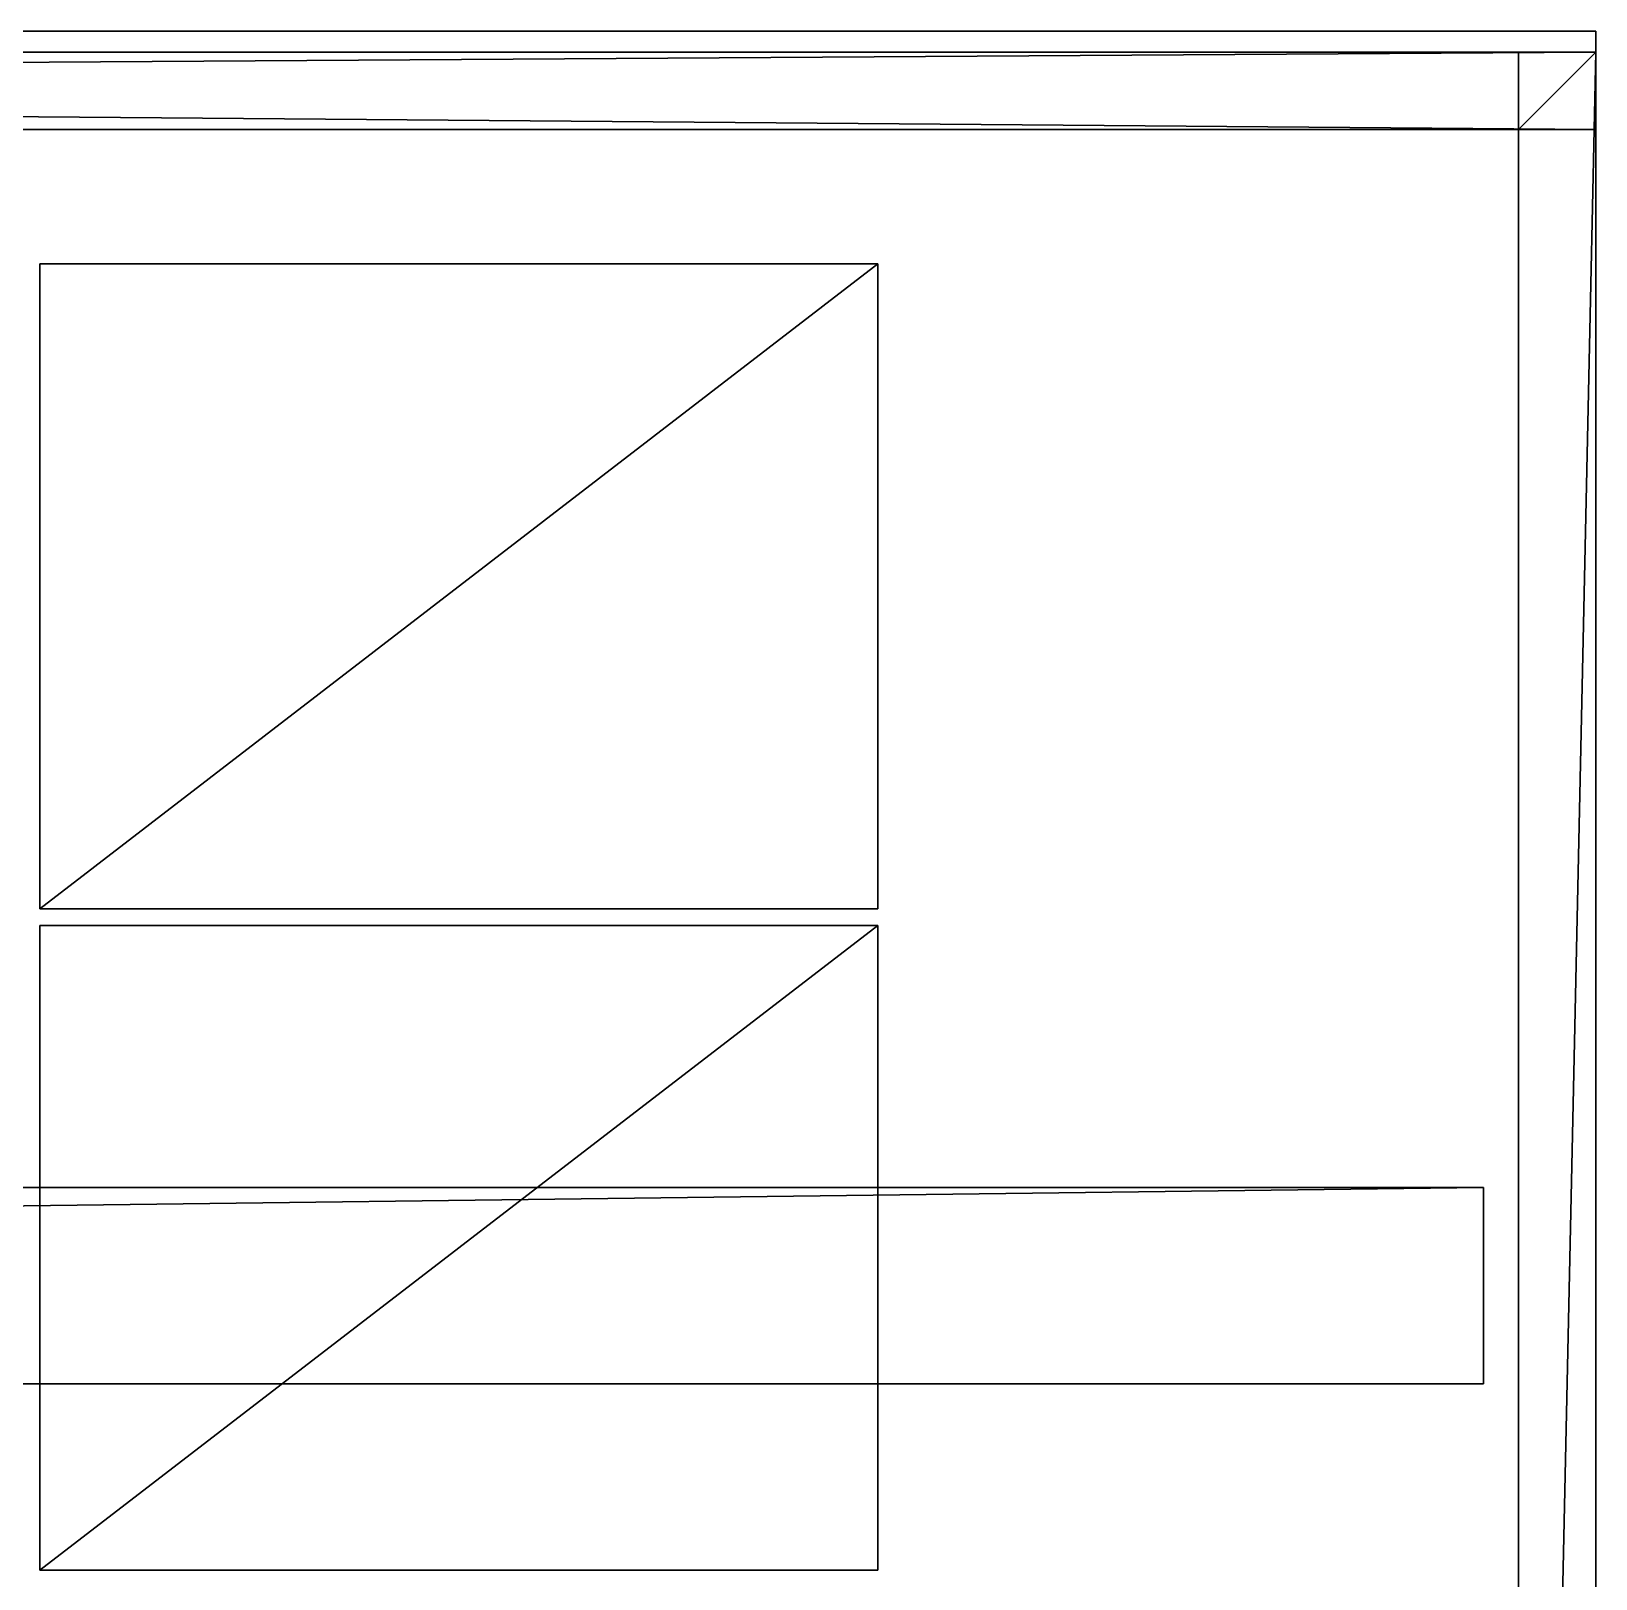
# Model space of a CAD drawing. Header units: millimetres. Extents: x -2700 to 8540, y -1280 to 1295.
# Drawn here: x 7424 to 8540, y 191 to 1295 of the extents above; entities that cross this region are included whole.
import ezdxf

# ---------------------------------------------------------------- set-up
doc = ezdxf.new("R2010")
doc.units = ezdxf.units.MM

msp = doc.modelspace()

# ---------------------------------------------------------------- linework, layer by layer
at = {"layer": 'CAD_75LAB'}
for points in [[(8540, 1295, 1180), (-40, 1295, 1180), (-40, 1295, 1250)], [(8540, 1295, 1250), (8540, 1295, 1180), (-40, 1295, 1250)], [(8540, 1225, 1180), (-40, 1225, 1180), (-40, 1295, 1180)], [(8540, 1295, 1180), (8540, 1225, 1180), (-40, 1295, 1180)], [(8540, 1225, 1250), (-40, 1295, 1250), (-40, 1225, 1250)], [(8540, 1295, 1250), (-40, 1295, 1250), (8540, 1225, 1250)], [(8540, 1225, 1250), (8540, 1225, 1180), (8540, 1295, 1180)], [(8540, 1225, 1250), (8540, 1295, 1180), (8540, 1295, 1250)], [(8540, 1280, 1090), (-40, 1280, 1090), (-40, 1280, 1180)], [(8540, 1280, 1180), (8540, 1280, 1090), (-40, 1280, 1180)], [(8540, -1280, 1090), (-40, -1280, 1090), (-40, 1280, 1090)], [(8540, 1280, 1090), (8540, -1280, 1090), (-40, 1280, 1090)], [(8540, -1280, 1180), (-40, 1280, 1180), (-40, -1280, 1180)], [(8540, 1280, 1180), (-40, 1280, 1180), (8540, -1280, 1180)], [(8540, 1280, 3775), (8540, 1280, 3720), (-40, 1280, 3720)], [(8540, 1280, 3775), (-40, 1280, 3720), (-40, 1280, 3775)], [(8540, 1280, 3720), (-40, 1225, 3720), (-40, 1280, 3720)], [(8540, 1280, 3720), (8540, 1225, 3720), (-40, 1225, 3720)], [(8540, 1280, 3775), (-40, 1280, 3775), (-40, 1225, 3775)], [(8540, 1280, 3775), (-40, 1225, 3775), (8540, 1225, 3775)], [(8485, 1280, 3720), (8485, 1280, 1180), (8485, 1225, 1180)], [(8485, 1225, 3720), (8485, 1280, 3720), (8485, 1225, 1180)], [(8485, 1280, 3720), (8540, 1280, 1180), (8485, 1280, 1180)], [(8540, 1280, 3720), (8540, 1280, 1180), (8485, 1280, 3720)], [(8540, 1280, 1180), (8485, 1225, 1180), (8485, 1280, 1180)], [(8540, 1280, 1180), (8540, 1225, 1180), (8485, 1225, 1180)], [(8540, 1280, 3720), (8485, 1280, 3720), (8485, 1225, 3720)], [(8540, 1280, 3720), (8485, 1225, 3720), (8540, 1225, 3720)], [(8485, -1280, 3775), (8485, 1280, 3720), (8485, -1280, 3720)], [(8485, -1280, 3775), (8485, 1280, 3775), (8485, 1280, 3720)], [(8540, 1280, 3775), (8540, 1280, 3720), (8485, 1280, 3720)], [(8540, 1280, 3775), (8485, 1280, 3720), (8485, 1280, 3775)], [(8540, 1280, 3720), (8485, -1280, 3720), (8485, 1280, 3720)], [(8540, 1280, 3720), (8540, -1280, 3720), (8485, -1280, 3720)], [(8540, 1280, 3775), (8485, 1280, 3775), (8485, -1280, 3775)], [(8540, 1280, 3775), (8485, -1280, 3775), (8540, -1280, 3775)], [(8540, -1280, 1180), (8540, -1280, 1090), (8540, 1280, 1090)], [(8540, -1280, 1180), (8540, 1280, 1090), (8540, 1280, 1180)], [(8540, 1280, 3720), (8540, 1225, 1180), (8540, 1280, 1180)], [(8540, 1225, 3720), (8540, 1225, 1180), (8540, 1280, 3720)], [(8540, 1225, 3775), (8540, 1225, 3720), (8540, 1280, 3720)], [(8540, 1225, 3775), (8540, 1280, 3720), (8540, 1280, 3775)], [(8540, -1280, 3775), (8540, -1280, 3720), (8540, 1280, 3720)], [(8540, -1280, 3775), (8540, 1280, 3720), (8540, 1280, 3775)], [(8540, 1225, 3775), (-40, 1225, 3720), (8540, 1225, 3720)], [(8540, 1225, 3775), (-40, 1225, 3775), (-40, 1225, 3720)], [(8540, 1225, 1180), (-40, 1225, 1250), (-40, 1225, 1180)], [(8540, 1225, 1250), (-40, 1225, 1250), (8540, 1225, 1180)], [(8485, 1225, 3720), (8485, 1225, 1180), (8540, 1225, 1180)], [(8540, 1225, 3720), (8485, 1225, 3720), (8540, 1225, 1180)], [(7430, 669, 1183), (7430, 1129, 1321), (7430, 1129, 1183)], [(7430, 669, 1321), (7430, 1129, 1321), (7430, 669, 1183)], [(8028, 1129, 1321), (8028, 1129, 1183), (7430, 1129, 1183)], [(8028, 1129, 1321), (7430, 1129, 1183), (7430, 1129, 1321)], [(8028, 1129, 1183), (7430, 669, 1183), (7430, 1129, 1183)], [(8028, 1129, 1183), (8028, 669, 1183), (7430, 669, 1183)], [(8028, 1129, 1321), (7430, 1129, 1321), (7430, 669, 1321)], [(8028, 1129, 1321), (7430, 669, 1321), (8028, 669, 1321)], [(7430, 669, 1327), (7430, 1129, 1465), (7430, 1129, 1327)], [(7430, 669, 1465), (7430, 1129, 1465), (7430, 669, 1327)], [(8028, 1129, 1465), (8028, 1129, 1327), (7430, 1129, 1327)], [(8028, 1129, 1465), (7430, 1129, 1327), (7430, 1129, 1465)], [(8028, 1129, 1327), (7430, 669, 1327), (7430, 1129, 1327)], [(8028, 1129, 1327), (8028, 669, 1327), (7430, 669, 1327)], [(8028, 1129, 1465), (7430, 1129, 1465), (7430, 669, 1465)], [(8028, 1129, 1465), (7430, 669, 1465), (8028, 669, 1465)], [(7430, 669, 1471), (7430, 1129, 1609), (7430, 1129, 1471)], [(7430, 669, 1609), (7430, 1129, 1609), (7430, 669, 1471)], [(8028, 1129, 1609), (8028, 1129, 1471), (7430, 1129, 1471)], [(8028, 1129, 1609), (7430, 1129, 1471), (7430, 1129, 1609)], [(8028, 1129, 1471), (7430, 669, 1471), (7430, 1129, 1471)], [(8028, 1129, 1471), (8028, 669, 1471), (7430, 669, 1471)], [(8028, 1129, 1609), (7430, 1129, 1609), (7430, 669, 1609)], [(8028, 1129, 1609), (7430, 669, 1609), (8028, 669, 1609)], [(7430, 669, 1615), (7430, 1129, 1753), (7430, 1129, 1615)], [(7430, 669, 1753), (7430, 1129, 1753), (7430, 669, 1615)], [(8028, 1129, 1753), (8028, 1129, 1615), (7430, 1129, 1615)], [(8028, 1129, 1753), (7430, 1129, 1615), (7430, 1129, 1753)], [(8028, 1129, 1615), (7430, 669, 1615), (7430, 1129, 1615)], [(8028, 1129, 1615), (8028, 669, 1615), (7430, 669, 1615)], [(8028, 1129, 1753), (7430, 1129, 1753), (7430, 669, 1753)], [(8028, 1129, 1753), (7430, 669, 1753), (8028, 669, 1753)], [(7430, 669, 1759), (7430, 1129, 1897), (7430, 1129, 1759)], [(7430, 669, 1897), (7430, 1129, 1897), (7430, 669, 1759)], [(8028, 1129, 1897), (8028, 1129, 1759), (7430, 1129, 1759)], [(8028, 1129, 1897), (7430, 1129, 1759), (7430, 1129, 1897)], [(8028, 1129, 1759), (7430, 669, 1759), (7430, 1129, 1759)], [(8028, 1129, 1759), (8028, 669, 1759), (7430, 669, 1759)], [(8028, 1129, 1897), (7430, 1129, 1897), (7430, 669, 1897)], [(8028, 1129, 1897), (7430, 669, 1897), (8028, 669, 1897)], [(7430, 669, 1903), (7430, 1129, 2041), (7430, 1129, 1903)], [(7430, 669, 2041), (7430, 1129, 2041), (7430, 669, 1903)], [(8028, 1129, 2041), (8028, 1129, 1903), (7430, 1129, 1903)], [(8028, 1129, 2041), (7430, 1129, 1903), (7430, 1129, 2041)], [(8028, 1129, 1903), (7430, 669, 1903), (7430, 1129, 1903)], [(8028, 1129, 1903), (8028, 669, 1903), (7430, 669, 1903)], [(8028, 1129, 2041), (7430, 1129, 2041), (7430, 669, 2041)], [(8028, 1129, 2041), (7430, 669, 2041), (8028, 669, 2041)], [(7430, 669, 2047), (7430, 1129, 2185), (7430, 1129, 2047)], [(7430, 669, 2185), (7430, 1129, 2185), (7430, 669, 2047)], [(8028, 1129, 2185), (8028, 1129, 2047), (7430, 1129, 2047)], [(8028, 1129, 2185), (7430, 1129, 2047), (7430, 1129, 2185)], [(8028, 1129, 2047), (7430, 669, 2047), (7430, 1129, 2047)], [(8028, 1129, 2047), (8028, 669, 2047), (7430, 669, 2047)], [(8028, 1129, 2185), (7430, 1129, 2185), (7430, 669, 2185)], [(8028, 1129, 2185), (7430, 669, 2185), (8028, 669, 2185)], [(7430, 669, 2191), (7430, 1129, 2329), (7430, 1129, 2191)], [(7430, 669, 2329), (7430, 1129, 2329), (7430, 669, 2191)], [(8028, 1129, 2329), (8028, 1129, 2191), (7430, 1129, 2191)], [(8028, 1129, 2329), (7430, 1129, 2191), (7430, 1129, 2329)], [(8028, 1129, 2191), (7430, 669, 2191), (7430, 1129, 2191)], [(8028, 1129, 2191), (8028, 669, 2191), (7430, 669, 2191)], [(8028, 1129, 2329), (7430, 1129, 2329), (7430, 669, 2329)], [(8028, 1129, 2329), (7430, 669, 2329), (8028, 669, 2329)], [(7430, 669, 2335), (7430, 1129, 2473), (7430, 1129, 2335)], [(7430, 669, 2473), (7430, 1129, 2473), (7430, 669, 2335)], [(8028, 1129, 2473), (8028, 1129, 2335), (7430, 1129, 2335)], [(8028, 1129, 2473), (7430, 1129, 2335), (7430, 1129, 2473)], [(8028, 1129, 2335), (7430, 669, 2335), (7430, 1129, 2335)], [(8028, 1129, 2335), (8028, 669, 2335), (7430, 669, 2335)], [(8028, 1129, 2473), (7430, 1129, 2473), (7430, 669, 2473)], [(8028, 1129, 2473), (7430, 669, 2473), (8028, 669, 2473)], [(7430, 669, 2479), (7430, 1129, 2617), (7430, 1129, 2479)], [(7430, 669, 2617), (7430, 1129, 2617), (7430, 669, 2479)], [(8028, 1129, 2617), (8028, 1129, 2479), (7430, 1129, 2479)], [(8028, 1129, 2617), (7430, 1129, 2479), (7430, 1129, 2617)], [(8028, 1129, 2479), (7430, 669, 2479), (7430, 1129, 2479)], [(8028, 1129, 2479), (8028, 669, 2479), (7430, 669, 2479)], [(8028, 1129, 2617), (7430, 1129, 2617), (7430, 669, 2617)], [(8028, 1129, 2617), (7430, 669, 2617), (8028, 669, 2617)], [(7430, 669, 2623), (7430, 1129, 2761), (7430, 1129, 2623)], [(7430, 669, 2761), (7430, 1129, 2761), (7430, 669, 2623)], [(8028, 1129, 2761), (8028, 1129, 2623), (7430, 1129, 2623)], [(8028, 1129, 2761), (7430, 1129, 2623), (7430, 1129, 2761)], [(8028, 1129, 2623), (7430, 669, 2623), (7430, 1129, 2623)], [(8028, 1129, 2623), (8028, 669, 2623), (7430, 669, 2623)], [(8028, 1129, 2761), (7430, 1129, 2761), (7430, 669, 2761)], [(8028, 1129, 2761), (7430, 669, 2761), (8028, 669, 2761)], [(7430, 669, 2767), (7430, 1129, 2905), (7430, 1129, 2767)], [(7430, 669, 2905), (7430, 1129, 2905), (7430, 669, 2767)], [(8028, 1129, 2905), (8028, 1129, 2767), (7430, 1129, 2767)], [(8028, 1129, 2905), (7430, 1129, 2767), (7430, 1129, 2905)], [(8028, 1129, 2767), (7430, 669, 2767), (7430, 1129, 2767)], [(8028, 1129, 2767), (8028, 669, 2767), (7430, 669, 2767)], [(8028, 1129, 2905), (7430, 1129, 2905), (7430, 669, 2905)], [(8028, 1129, 2905), (7430, 669, 2905), (8028, 669, 2905)], [(7430, 669, 2911), (7430, 1129, 3049), (7430, 1129, 2911)], [(7430, 669, 3049), (7430, 1129, 3049), (7430, 669, 2911)], [(8028, 1129, 3049), (8028, 1129, 2911), (7430, 1129, 2911)], [(8028, 1129, 3049), (7430, 1129, 2911), (7430, 1129, 3049)], [(8028, 1129, 2911), (7430, 669, 2911), (7430, 1129, 2911)], [(8028, 1129, 2911), (8028, 669, 2911), (7430, 669, 2911)], [(8028, 1129, 3049), (7430, 1129, 3049), (7430, 669, 3049)], [(8028, 1129, 3049), (7430, 669, 3049), (8028, 669, 3049)], [(7430, 669, 3055), (7430, 1129, 3193), (7430, 1129, 3055)], [(7430, 669, 3193), (7430, 1129, 3193), (7430, 669, 3055)], [(8028, 1129, 3193), (8028, 1129, 3055), (7430, 1129, 3055)], [(8028, 1129, 3193), (7430, 1129, 3055), (7430, 1129, 3193)], [(8028, 1129, 3055), (7430, 669, 3055), (7430, 1129, 3055)], [(8028, 1129, 3055), (8028, 669, 3055), (7430, 669, 3055)], [(8028, 1129, 3193), (7430, 1129, 3193), (7430, 669, 3193)], [(8028, 1129, 3193), (7430, 669, 3193), (8028, 669, 3193)], [(7430, 669, 3199), (7430, 1129, 3337), (7430, 1129, 3199)], [(7430, 669, 3337), (7430, 1129, 3337), (7430, 669, 3199)], [(8028, 1129, 3337), (8028, 1129, 3199), (7430, 1129, 3199)], [(8028, 1129, 3337), (7430, 1129, 3199), (7430, 1129, 3337)], [(8028, 1129, 3199), (7430, 669, 3199), (7430, 1129, 3199)], [(8028, 1129, 3199), (8028, 669, 3199), (7430, 669, 3199)], [(8028, 1129, 3337), (7430, 1129, 3337), (7430, 669, 3337)], [(8028, 1129, 3337), (7430, 669, 3337), (8028, 669, 3337)], [(8028, 669, 1183), (8028, 1129, 1183), (8028, 1129, 1321)], [(8028, 669, 1321), (8028, 669, 1183), (8028, 1129, 1321)], [(8028, 669, 1327), (8028, 1129, 1327), (8028, 1129, 1465)], [(8028, 669, 1465), (8028, 669, 1327), (8028, 1129, 1465)], [(8028, 669, 1471), (8028, 1129, 1471), (8028, 1129, 1609)], [(8028, 669, 1609), (8028, 669, 1471), (8028, 1129, 1609)], [(8028, 669, 1615), (8028, 1129, 1615), (8028, 1129, 1753)], [(8028, 669, 1753), (8028, 669, 1615), (8028, 1129, 1753)], [(8028, 669, 1759), (8028, 1129, 1759), (8028, 1129, 1897)], [(8028, 669, 1897), (8028, 669, 1759), (8028, 1129, 1897)], [(8028, 669, 1903), (8028, 1129, 1903), (8028, 1129, 2041)], [(8028, 669, 2041), (8028, 669, 1903), (8028, 1129, 2041)], [(8028, 669, 2047), (8028, 1129, 2047), (8028, 1129, 2185)], [(8028, 669, 2185), (8028, 669, 2047), (8028, 1129, 2185)], [(8028, 669, 2191), (8028, 1129, 2191), (8028, 1129, 2329)], [(8028, 669, 2329), (8028, 669, 2191), (8028, 1129, 2329)], [(8028, 669, 2335), (8028, 1129, 2335), (8028, 1129, 2473)], [(8028, 669, 2473), (8028, 669, 2335), (8028, 1129, 2473)], [(8028, 669, 2479), (8028, 1129, 2479), (8028, 1129, 2617)], [(8028, 669, 2617), (8028, 669, 2479), (8028, 1129, 2617)], [(8028, 669, 2623), (8028, 1129, 2623), (8028, 1129, 2761)], [(8028, 669, 2761), (8028, 669, 2623), (8028, 1129, 2761)], [(8028, 669, 2767), (8028, 1129, 2767), (8028, 1129, 2905)], [(8028, 669, 2905), (8028, 669, 2767), (8028, 1129, 2905)], [(8028, 669, 2911), (8028, 1129, 2911), (8028, 1129, 3049)], [(8028, 669, 3049), (8028, 669, 2911), (8028, 1129, 3049)], [(8028, 669, 3055), (8028, 1129, 3055), (8028, 1129, 3193)], [(8028, 669, 3193), (8028, 669, 3055), (8028, 1129, 3193)], [(8028, 669, 3199), (8028, 1129, 3199), (8028, 1129, 3337)], [(8028, 669, 3337), (8028, 669, 3199), (8028, 1129, 3337)], [(8028, 669, 1321), (7430, 669, 1183), (8028, 669, 1183)], [(8028, 669, 1321), (7430, 669, 1321), (7430, 669, 1183)], [(8028, 669, 1465), (7430, 669, 1327), (8028, 669, 1327)], [(8028, 669, 1465), (7430, 669, 1465), (7430, 669, 1327)], [(8028, 669, 1609), (7430, 669, 1471), (8028, 669, 1471)], [(8028, 669, 1609), (7430, 669, 1609), (7430, 669, 1471)], [(8028, 669, 1753), (7430, 669, 1615), (8028, 669, 1615)], [(8028, 669, 1753), (7430, 669, 1753), (7430, 669, 1615)], [(8028, 669, 1897), (7430, 669, 1759), (8028, 669, 1759)], [(8028, 669, 1897), (7430, 669, 1897), (7430, 669, 1759)], [(8028, 669, 2041), (7430, 669, 1903), (8028, 669, 1903)], [(8028, 669, 2041), (7430, 669, 2041), (7430, 669, 1903)], [(8028, 669, 2185), (7430, 669, 2047), (8028, 669, 2047)], [(8028, 669, 2185), (7430, 669, 2185), (7430, 669, 2047)], [(8028, 669, 2329), (7430, 669, 2191), (8028, 669, 2191)], [(8028, 669, 2329), (7430, 669, 2329), (7430, 669, 2191)], [(8028, 669, 2473), (7430, 669, 2335), (8028, 669, 2335)], [(8028, 669, 2473), (7430, 669, 2473), (7430, 669, 2335)], [(8028, 669, 2617), (7430, 669, 2479), (8028, 669, 2479)], [(8028, 669, 2617), (7430, 669, 2617), (7430, 669, 2479)], [(8028, 669, 2761), (7430, 669, 2623), (8028, 669, 2623)], [(8028, 669, 2761), (7430, 669, 2761), (7430, 669, 2623)], [(8028, 669, 2905), (7430, 669, 2767), (8028, 669, 2767)], [(8028, 669, 2905), (7430, 669, 2905), (7430, 669, 2767)], [(8028, 669, 3049), (7430, 669, 2911), (8028, 669, 2911)], [(8028, 669, 3049), (7430, 669, 3049), (7430, 669, 2911)], [(8028, 669, 3193), (7430, 669, 3055), (8028, 669, 3055)], [(8028, 669, 3193), (7430, 669, 3193), (7430, 669, 3055)], [(8028, 669, 3337), (7430, 669, 3199), (8028, 669, 3199)], [(8028, 669, 3337), (7430, 669, 3337), (7430, 669, 3199)], [(7430, 197, 1183), (7430, 657, 1321), (7430, 657, 1183)], [(7430, 197, 1321), (7430, 657, 1321), (7430, 197, 1183)], [(8028, 657, 1321), (8028, 657, 1183), (7430, 657, 1183)], [(8028, 657, 1321), (7430, 657, 1183), (7430, 657, 1321)], [(8028, 657, 1183), (7430, 197, 1183), (7430, 657, 1183)], [(8028, 657, 1183), (8028, 197, 1183), (7430, 197, 1183)], [(8028, 657, 1321), (7430, 657, 1321), (7430, 197, 1321)], [(8028, 657, 1321), (7430, 197, 1321), (8028, 197, 1321)], [(7430, 197, 1327), (7430, 657, 1465), (7430, 657, 1327)], [(7430, 197, 1465), (7430, 657, 1465), (7430, 197, 1327)], [(8028, 657, 1465), (8028, 657, 1327), (7430, 657, 1327)], [(8028, 657, 1465), (7430, 657, 1327), (7430, 657, 1465)], [(8028, 657, 1327), (7430, 197, 1327), (7430, 657, 1327)], [(8028, 657, 1327), (8028, 197, 1327), (7430, 197, 1327)], [(8028, 657, 1465), (7430, 657, 1465), (7430, 197, 1465)], [(8028, 657, 1465), (7430, 197, 1465), (8028, 197, 1465)], [(7430, 197, 1471), (7430, 657, 1609), (7430, 657, 1471)], [(7430, 197, 1609), (7430, 657, 1609), (7430, 197, 1471)], [(8028, 657, 1609), (8028, 657, 1471), (7430, 657, 1471)], [(8028, 657, 1609), (7430, 657, 1471), (7430, 657, 1609)], [(8028, 657, 1471), (7430, 197, 1471), (7430, 657, 1471)], [(8028, 657, 1471), (8028, 197, 1471), (7430, 197, 1471)], [(8028, 657, 1609), (7430, 657, 1609), (7430, 197, 1609)], [(8028, 657, 1609), (7430, 197, 1609), (8028, 197, 1609)], [(7430, 197, 1615), (7430, 657, 1753), (7430, 657, 1615)], [(7430, 197, 1753), (7430, 657, 1753), (7430, 197, 1615)], [(8028, 657, 1753), (8028, 657, 1615), (7430, 657, 1615)], [(8028, 657, 1753), (7430, 657, 1615), (7430, 657, 1753)], [(8028, 657, 1615), (7430, 197, 1615), (7430, 657, 1615)], [(8028, 657, 1615), (8028, 197, 1615), (7430, 197, 1615)], [(8028, 657, 1753), (7430, 657, 1753), (7430, 197, 1753)], [(8028, 657, 1753), (7430, 197, 1753), (8028, 197, 1753)], [(7430, 197, 1759), (7430, 657, 1897), (7430, 657, 1759)], [(7430, 197, 1897), (7430, 657, 1897), (7430, 197, 1759)], [(8028, 657, 1897), (8028, 657, 1759), (7430, 657, 1759)], [(8028, 657, 1897), (7430, 657, 1759), (7430, 657, 1897)], [(8028, 657, 1759), (7430, 197, 1759), (7430, 657, 1759)], [(8028, 657, 1759), (8028, 197, 1759), (7430, 197, 1759)], [(8028, 657, 1897), (7430, 657, 1897), (7430, 197, 1897)], [(8028, 657, 1897), (7430, 197, 1897), (8028, 197, 1897)], [(7430, 197, 1903), (7430, 657, 2041), (7430, 657, 1903)], [(7430, 197, 2041), (7430, 657, 2041), (7430, 197, 1903)], [(8028, 657, 2041), (8028, 657, 1903), (7430, 657, 1903)], [(8028, 657, 2041), (7430, 657, 1903), (7430, 657, 2041)], [(8028, 657, 1903), (7430, 197, 1903), (7430, 657, 1903)], [(8028, 657, 1903), (8028, 197, 1903), (7430, 197, 1903)], [(8028, 657, 2041), (7430, 657, 2041), (7430, 197, 2041)], [(8028, 657, 2041), (7430, 197, 2041), (8028, 197, 2041)], [(7430, 197, 2047), (7430, 657, 2185), (7430, 657, 2047)], [(7430, 197, 2185), (7430, 657, 2185), (7430, 197, 2047)], [(8028, 657, 2185), (8028, 657, 2047), (7430, 657, 2047)], [(8028, 657, 2185), (7430, 657, 2047), (7430, 657, 2185)], [(8028, 657, 2047), (7430, 197, 2047), (7430, 657, 2047)], [(8028, 657, 2047), (8028, 197, 2047), (7430, 197, 2047)], [(8028, 657, 2185), (7430, 657, 2185), (7430, 197, 2185)], [(8028, 657, 2185), (7430, 197, 2185), (8028, 197, 2185)], [(7430, 197, 2191), (7430, 657, 2329), (7430, 657, 2191)], [(7430, 197, 2329), (7430, 657, 2329), (7430, 197, 2191)], [(8028, 657, 2329), (8028, 657, 2191), (7430, 657, 2191)], [(8028, 657, 2329), (7430, 657, 2191), (7430, 657, 2329)], [(8028, 657, 2191), (7430, 197, 2191), (7430, 657, 2191)], [(8028, 657, 2191), (8028, 197, 2191), (7430, 197, 2191)], [(8028, 657, 2329), (7430, 657, 2329), (7430, 197, 2329)], [(8028, 657, 2329), (7430, 197, 2329), (8028, 197, 2329)], [(7430, 197, 2335), (7430, 657, 2473), (7430, 657, 2335)], [(7430, 197, 2473), (7430, 657, 2473), (7430, 197, 2335)], [(8028, 657, 2473), (8028, 657, 2335), (7430, 657, 2335)], [(8028, 657, 2473), (7430, 657, 2335), (7430, 657, 2473)], [(8028, 657, 2335), (7430, 197, 2335), (7430, 657, 2335)], [(8028, 657, 2335), (8028, 197, 2335), (7430, 197, 2335)], [(8028, 657, 2473), (7430, 657, 2473), (7430, 197, 2473)], [(8028, 657, 2473), (7430, 197, 2473), (8028, 197, 2473)], [(7430, 197, 2479), (7430, 657, 2617), (7430, 657, 2479)], [(7430, 197, 2617), (7430, 657, 2617), (7430, 197, 2479)], [(8028, 657, 2617), (8028, 657, 2479), (7430, 657, 2479)], [(8028, 657, 2617), (7430, 657, 2479), (7430, 657, 2617)], [(8028, 657, 2479), (7430, 197, 2479), (7430, 657, 2479)], [(8028, 657, 2479), (8028, 197, 2479), (7430, 197, 2479)], [(8028, 657, 2617), (7430, 657, 2617), (7430, 197, 2617)], [(8028, 657, 2617), (7430, 197, 2617), (8028, 197, 2617)], [(7430, 197, 2623), (7430, 657, 2761), (7430, 657, 2623)], [(7430, 197, 2761), (7430, 657, 2761), (7430, 197, 2623)], [(8028, 657, 2761), (8028, 657, 2623), (7430, 657, 2623)], [(8028, 657, 2761), (7430, 657, 2623), (7430, 657, 2761)], [(8028, 657, 2623), (7430, 197, 2623), (7430, 657, 2623)], [(8028, 657, 2623), (8028, 197, 2623), (7430, 197, 2623)], [(8028, 657, 2761), (7430, 657, 2761), (7430, 197, 2761)], [(8028, 657, 2761), (7430, 197, 2761), (8028, 197, 2761)], [(7430, 197, 2767), (7430, 657, 2905), (7430, 657, 2767)], [(7430, 197, 2905), (7430, 657, 2905), (7430, 197, 2767)], [(8028, 657, 2905), (8028, 657, 2767), (7430, 657, 2767)], [(8028, 657, 2905), (7430, 657, 2767), (7430, 657, 2905)], [(8028, 657, 2767), (7430, 197, 2767), (7430, 657, 2767)], [(8028, 657, 2767), (8028, 197, 2767), (7430, 197, 2767)], [(8028, 657, 2905), (7430, 657, 2905), (7430, 197, 2905)], [(8028, 657, 2905), (7430, 197, 2905), (8028, 197, 2905)], [(7430, 197, 2911), (7430, 657, 3049), (7430, 657, 2911)], [(7430, 197, 3049), (7430, 657, 3049), (7430, 197, 2911)], [(8028, 657, 3049), (8028, 657, 2911), (7430, 657, 2911)], [(8028, 657, 3049), (7430, 657, 2911), (7430, 657, 3049)], [(8028, 657, 2911), (7430, 197, 2911), (7430, 657, 2911)], [(8028, 657, 2911), (8028, 197, 2911), (7430, 197, 2911)], [(8028, 657, 3049), (7430, 657, 3049), (7430, 197, 3049)], [(8028, 657, 3049), (7430, 197, 3049), (8028, 197, 3049)], [(7430, 197, 3055), (7430, 657, 3193), (7430, 657, 3055)], [(7430, 197, 3193), (7430, 657, 3193), (7430, 197, 3055)], [(8028, 657, 3193), (8028, 657, 3055), (7430, 657, 3055)], [(8028, 657, 3193), (7430, 657, 3055), (7430, 657, 3193)], [(8028, 657, 3055), (7430, 197, 3055), (7430, 657, 3055)], [(8028, 657, 3055), (8028, 197, 3055), (7430, 197, 3055)], [(8028, 657, 3193), (7430, 657, 3193), (7430, 197, 3193)], [(8028, 657, 3193), (7430, 197, 3193), (8028, 197, 3193)], [(7430, 197, 3199), (7430, 657, 3337), (7430, 657, 3199)], [(7430, 197, 3337), (7430, 657, 3337), (7430, 197, 3199)], [(8028, 657, 3337), (8028, 657, 3199), (7430, 657, 3199)], [(8028, 657, 3337), (7430, 657, 3199), (7430, 657, 3337)], [(8028, 657, 3199), (7430, 197, 3199), (7430, 657, 3199)], [(8028, 657, 3199), (8028, 197, 3199), (7430, 197, 3199)], [(8028, 657, 3337), (7430, 657, 3337), (7430, 197, 3337)], [(8028, 657, 3337), (7430, 197, 3337), (8028, 197, 3337)], [(7430, 197, 3343), (7430, 657, 3481), (7430, 657, 3343)], [(7430, 197, 3481), (7430, 657, 3481), (7430, 197, 3343)], [(8028, 657, 3481), (8028, 657, 3343), (7430, 657, 3343)], [(8028, 657, 3481), (7430, 657, 3343), (7430, 657, 3481)], [(8028, 657, 3343), (7430, 197, 3343), (7430, 657, 3343)], [(8028, 657, 3343), (8028, 197, 3343), (7430, 197, 3343)], [(8028, 657, 3481), (7430, 657, 3481), (7430, 197, 3481)], [(8028, 657, 3481), (7430, 197, 3481), (8028, 197, 3481)], [(8028, 197, 1183), (8028, 657, 1183), (8028, 657, 1321)], [(8028, 197, 1321), (8028, 197, 1183), (8028, 657, 1321)], [(8028, 197, 1327), (8028, 657, 1327), (8028, 657, 1465)], [(8028, 197, 1465), (8028, 197, 1327), (8028, 657, 1465)], [(8028, 197, 1471), (8028, 657, 1471), (8028, 657, 1609)], [(8028, 197, 1609), (8028, 197, 1471), (8028, 657, 1609)], [(8028, 197, 1615), (8028, 657, 1615), (8028, 657, 1753)], [(8028, 197, 1753), (8028, 197, 1615), (8028, 657, 1753)], [(8028, 197, 1759), (8028, 657, 1759), (8028, 657, 1897)], [(8028, 197, 1897), (8028, 197, 1759), (8028, 657, 1897)], [(8028, 197, 1903), (8028, 657, 1903), (8028, 657, 2041)], [(8028, 197, 2041), (8028, 197, 1903), (8028, 657, 2041)], [(8028, 197, 2047), (8028, 657, 2047), (8028, 657, 2185)], [(8028, 197, 2185), (8028, 197, 2047), (8028, 657, 2185)], [(8028, 197, 2191), (8028, 657, 2191), (8028, 657, 2329)], [(8028, 197, 2329), (8028, 197, 2191), (8028, 657, 2329)], [(8028, 197, 2335), (8028, 657, 2335), (8028, 657, 2473)], [(8028, 197, 2473), (8028, 197, 2335), (8028, 657, 2473)], [(8028, 197, 2479), (8028, 657, 2479), (8028, 657, 2617)], [(8028, 197, 2617), (8028, 197, 2479), (8028, 657, 2617)], [(8028, 197, 2623), (8028, 657, 2623), (8028, 657, 2761)], [(8028, 197, 2761), (8028, 197, 2623), (8028, 657, 2761)], [(8028, 197, 2767), (8028, 657, 2767), (8028, 657, 2905)], [(8028, 197, 2905), (8028, 197, 2767), (8028, 657, 2905)], [(8028, 197, 2911), (8028, 657, 2911), (8028, 657, 3049)], [(8028, 197, 3049), (8028, 197, 2911), (8028, 657, 3049)], [(8028, 197, 3055), (8028, 657, 3055), (8028, 657, 3193)], [(8028, 197, 3193), (8028, 197, 3055), (8028, 657, 3193)], [(8028, 197, 3199), (8028, 657, 3199), (8028, 657, 3337)], [(8028, 197, 3337), (8028, 197, 3199), (8028, 657, 3337)], [(8028, 197, 3343), (8028, 657, 3343), (8028, 657, 3481)], [(8028, 197, 3481), (8028, 197, 3343), (8028, 657, 3481)], [(8460, 470, 840), (-2700, 470, 840), (-2700, 470, 1090)], [(8460, 470, 1090), (8460, 470, 840), (-2700, 470, 1090)], [(8460, 470, 840), (-2700, 330, 840), (-2700, 470, 840)], [(8460, 470, 840), (8460, 330, 840), (-2700, 330, 840)], [(8460, 470, 1090), (-2700, 470, 1090), (-2700, 330, 1090)], [(8460, 470, 1090), (-2700, 330, 1090), (8460, 330, 1090)], [(8460, 470, 1090), (8460, 330, 840), (8460, 470, 840)], [(8460, 330, 1090), (8460, 330, 840), (8460, 470, 1090)], [(8460, 330, 840), (-2700, 330, 1090), (-2700, 330, 840)], [(8460, 330, 1090), (-2700, 330, 1090), (8460, 330, 840)], [(8028, 197, 1321), (7430, 197, 1183), (8028, 197, 1183)], [(8028, 197, 1321), (7430, 197, 1321), (7430, 197, 1183)], [(8028, 197, 1465), (7430, 197, 1327), (8028, 197, 1327)], [(8028, 197, 1465), (7430, 197, 1465), (7430, 197, 1327)], [(8028, 197, 1609), (7430, 197, 1471), (8028, 197, 1471)], [(8028, 197, 1609), (7430, 197, 1609), (7430, 197, 1471)], [(8028, 197, 1753), (7430, 197, 1615), (8028, 197, 1615)], [(8028, 197, 1753), (7430, 197, 1753), (7430, 197, 1615)], [(8028, 197, 1897), (7430, 197, 1759), (8028, 197, 1759)], [(8028, 197, 1897), (7430, 197, 1897), (7430, 197, 1759)], [(8028, 197, 2041), (7430, 197, 1903), (8028, 197, 1903)], [(8028, 197, 2041), (7430, 197, 2041), (7430, 197, 1903)], [(8028, 197, 2185), (7430, 197, 2047), (8028, 197, 2047)], [(8028, 197, 2185), (7430, 197, 2185), (7430, 197, 2047)], [(8028, 197, 2329), (7430, 197, 2191), (8028, 197, 2191)], [(8028, 197, 2329), (7430, 197, 2329), (7430, 197, 2191)], [(8028, 197, 2473), (7430, 197, 2335), (8028, 197, 2335)], [(8028, 197, 2473), (7430, 197, 2473), (7430, 197, 2335)], [(8028, 197, 2617), (7430, 197, 2479), (8028, 197, 2479)], [(8028, 197, 2617), (7430, 197, 2617), (7430, 197, 2479)], [(8028, 197, 2761), (7430, 197, 2623), (8028, 197, 2623)], [(8028, 197, 2761), (7430, 197, 2761), (7430, 197, 2623)], [(8028, 197, 2905), (7430, 197, 2767), (8028, 197, 2767)], [(8028, 197, 2905), (7430, 197, 2905), (7430, 197, 2767)], [(8028, 197, 3049), (7430, 197, 2911), (8028, 197, 2911)], [(8028, 197, 3049), (7430, 197, 3049), (7430, 197, 2911)], [(8028, 197, 3193), (7430, 197, 3055), (8028, 197, 3055)], [(8028, 197, 3193), (7430, 197, 3193), (7430, 197, 3055)], [(8028, 197, 3337), (7430, 197, 3199), (8028, 197, 3199)], [(8028, 197, 3337), (7430, 197, 3337), (7430, 197, 3199)], [(8028, 197, 3481), (7430, 197, 3343), (8028, 197, 3343)], [(8028, 197, 3481), (7430, 197, 3481), (7430, 197, 3343)]]:
    msp.add_3dface(points, dxfattribs=at)

doc.saveas('drawing.dxf')
